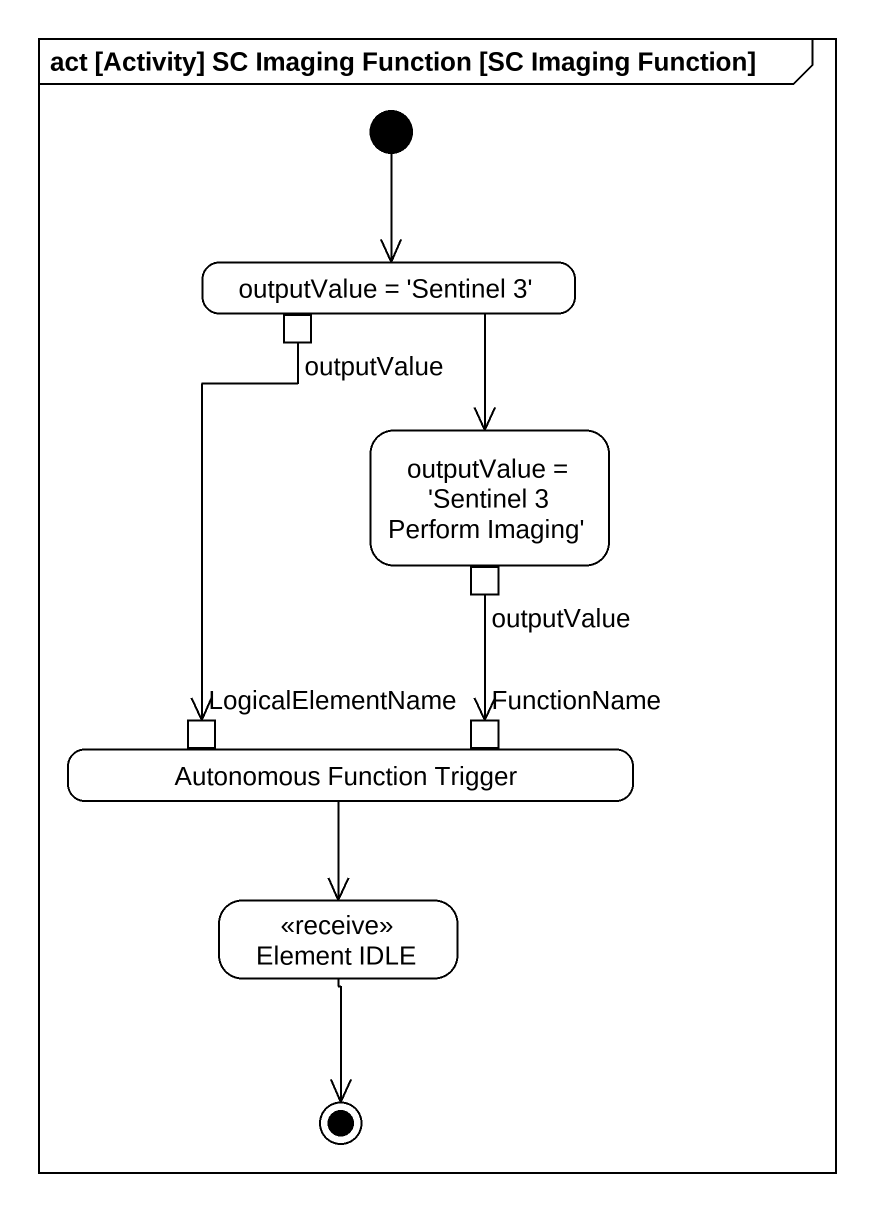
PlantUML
@startuml
mainframe act [Activity] SC Imaging Function [SC Imaging Function]
hide empty description
state "outputValue = 'Sentinel 3'" as outputValue_Sentinel_3 {
  state outputValue <<outputPin>>
}
state "outputValue = 'Sentinel 3 Perform Imaging'" as outputValue_Sentinel_3_2 {
  state "outputValue" as outputValue_2 <<outputPin>>
}
state "Autonomous Function Trigger" as Autonomous_Function_Trigger {
  state LogicalElementName <<inputPin>>
  state FunctionName <<inputPin>>
}
state "Element IDLE" as Element_IDLE <<receive>>
[*] --> outputValue_Sentinel_3
outputValue_Sentinel_3 --> outputValue_Sentinel_3_2
outputValue --> LogicalElementName
outputValue_2 --> FunctionName
Autonomous_Function_Trigger --> Element_IDLE
Element_IDLE --> [*]
@enduml
